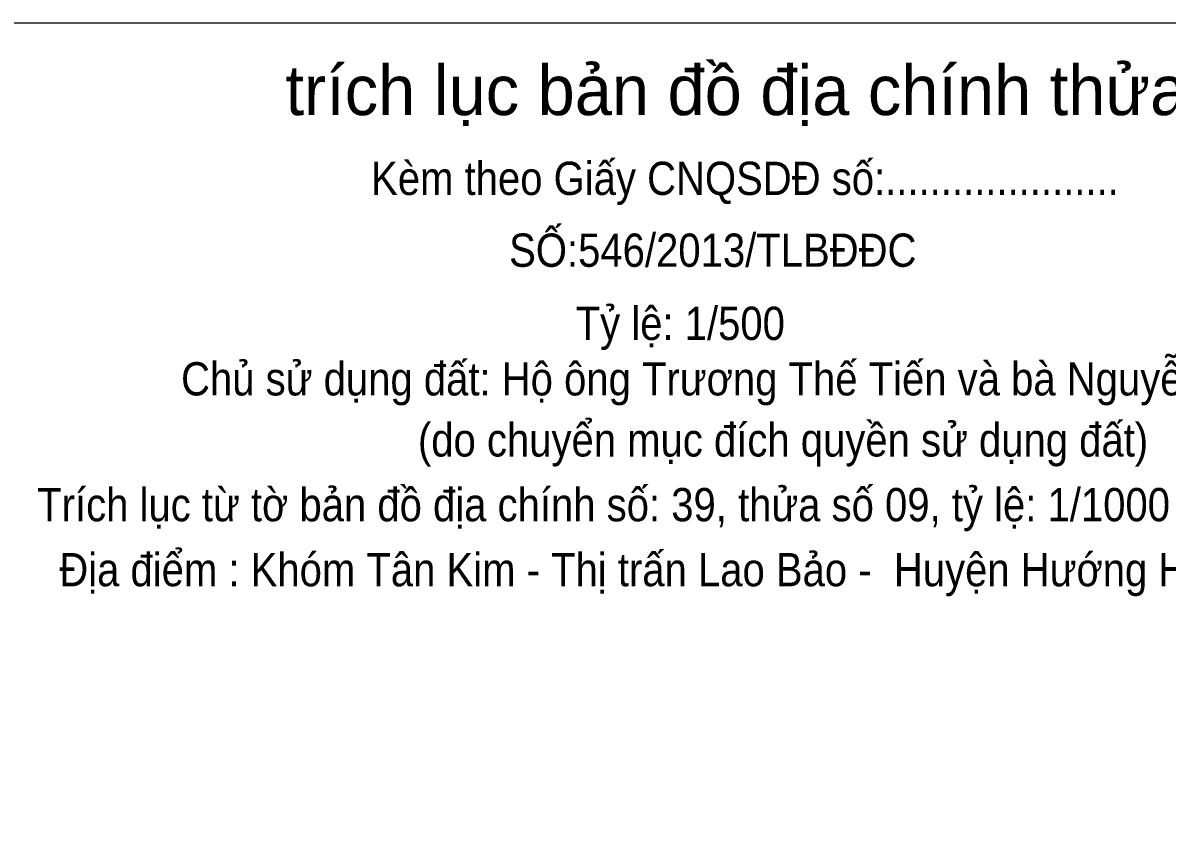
# Model space of a CAD drawing. Header units: metres. Extents: x 536499 to 537083, y 1836589 to 1837168.
# Drawn here: x 536620.8 to 536827.2, y 1837023.2 to 1837167.9 of the extents above; entities that cross this region are included whole.
import ezdxf
from ezdxf.enums import TextEntityAlignment as Align

# ---------------------------------------------------------------- set-up
doc = ezdxf.new("R2010")
doc.units = ezdxf.units.M
doc.header["$LTSCALE"] = 0.16
doc.layers.add('5', color=7, linetype='Continuous', lineweight=13)

msp = doc.modelspace()

# ---------------------------------------------------------------- linework, layer by layer
at = {"layer": '5'}
msp.add_lwpolyline([(536577.34, 1837167.88), (536937.34, 1837167.88), (536937.34, 1836600.84), (536577.34, 1836600.84)], close=True, dxfattribs=at)

# ---------------------------------------------------------------- texts
msp.add_text('trích lục bản đồ địa chính thửa đất', height=9, dxfattribs=at).set_placement((536759.51, 1837151.24), align=Align.CENTER)
at = {"layer": '5', "width": 0.9}
for s, p in [('Kèm theo Giấy CNQSDĐ số:.....................', (536751.03, 1837136.84)), ('SỐ:546/2013/TLBĐĐC', (536745.23, 1837123.88)), ('Tỷ lệ: 1/500', (536739.37, 1837110.68)), ('Chủ sử dụng đất: Hộ ông Trương Thế Tiến và bà Nguyễn Thị Thơm', (536758.26, 1837100.68)), ('(do chuyển mục đích quyền sử dụng đất)', (536757.9, 1837089.66)), ('Trích lục từ tờ bản đồ địa chính số: 39, thửa số 09, tỷ lệ: 1/1000 của thị trấn Lao Bảo', (536758.86, 1837077.98)), ('Địa điểm : Khóm Tân Kim - Thị trấn Lao Bảo -  Huyện Hướng Hoá - Tỉnh Quảng Trị ', (536761.4, 1837066.26))]:
    msp.add_text(s, height=6, dxfattribs=at).set_placement(p, align=Align.CENTER)

doc.saveas('drawing.dxf')
